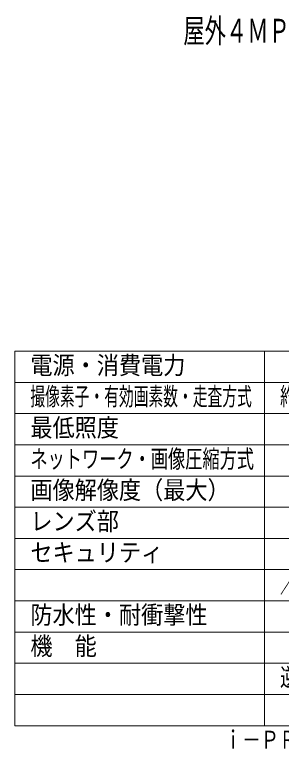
# Model space of a CAD drawing. Units: millimetres on the paper. Extents: x -63 to 65, y -59 to 59.
# Drawn here: x -62.5 to -19.8, y -59 to 59.3 of the extents above; entities that cross this region are included whole.
import ezdxf
from ezdxf.enums import TextEntityAlignment as Align

# ---------------------------------------------------------------- set-up
doc = ezdxf.new("R2010")
doc.units = ezdxf.units.MM
doc.layers.add('0-0_MOJI1', color=7, linetype='Continuous')
doc.layers.add('0-1_相当品', color=4, linetype='Continuous')
doc.layers.add('0-5_WAKU', color=4, linetype='Continuous', lineweight=9)
doc.styles.add('ＭＳ ゴシック', font='')
doc.styles.get('ＭＳ ゴシック').set_extended_font_data('MS Gothic')

msp = doc.modelspace()

# ---------------------------------------------------------------- linework, layer by layer
at = {"layer": '0-5_WAKU', "color": 3}
for p, q in [((62.487, 5.397), (-62.513, 5.397)), ((-62.513, -54.603), (-62.513, 5.397)), ((-22.513, -54.603), (-22.513, 5.397)), ((-62.513, -54.603), (62.487, -54.603))]:
    msp.add_line(p, q, dxfattribs=at)
at = {"layer": '0-5_WAKU'}
for p, q in [((62.487, 0.397), (-62.513, 0.397)), ((62.487, -4.603), (-62.513, -4.603)), ((-62.513, -9.603), (62.487, -9.603)), ((-62.513, -14.603), (62.487, -14.603)), ((-62.513, -19.603), (62.487, -19.603)), ((-62.513, -24.603), (62.487, -24.603)), ((62.487, -29.603), (-62.513, -29.603)), ((62.487, -34.603), (-62.513, -34.603)), ((62.487, -39.603), (-62.513, -39.603)), ((62.487, -44.603), (-62.513, -44.603)), ((-62.513, -49.603), (62.487, -49.603))]:
    msp.add_line(p, q, dxfattribs=at)

# ---------------------------------------------------------------- texts
at = {"layer": '0-0_MOJI1', "style": 'ＭＳ ゴシック'}
for s, height, width, p in [('屋外４ＭＰドームＡＩカメラ：ＩＲＬＥＤ（天井直付金具付）', 3.848, 0.65, (-35.513, 53.657)), ('電源・消費電力', 2.889, 0.9, (-60.013, 0.842)), ('撮像素子・有効画素数・走査方式', 2.889, 0.6, (-60.013, -4.158)), ('約１／２．８型 ＣＭＯＳセンサー・約５１０万画素・プログレッシブ', 2.889, 0.65, (-20.013, -4.158)), ('最低照度', 2.889, 0.9, (-60.013, -9.158)), ('ネットワーク・画像圧縮方式', 2.886, 0.7, (-60.013, -14.158)), ('画像解像度（最大）', 2.889, 0.9, (-60.013, -19.158)), ('レンズ部', 2.889, 0.9, (-60.013, -24.158)), ('セキュリティ', 2.889, 0.9, (-60.013, -29.158)), ('／ＦＩＰＳ １４０－２ ｌｅｖｅｌ３準拠セキュアエレメント', 2.889, 0.65, (-20.013, -34.158)), ('防水性・耐衝撃性', 2.889, 0.9, (-60.013, -39.158)), ('機\u3000能', 2.889, 0.9, (-60.013, -44.158)), ('逆光／強光補正、カラー／白黒切換、動作検知、妨害検知、音検知、', 2.889, 0.7, (-20.013, -49.158))]:
    msp.add_text(s, height=height, dxfattribs=dict(at, width=width)).set_placement(p, align=Align.BOTTOM_LEFT)
at = {"layer": '0-1_相当品', "style": 'ＭＳ ゴシック', "width": 0.75}
msp.add_text('ｉ－ＰＲＯ：ＷＶ－Ｓ３５４０２－Ｆ２Ｌ＋ＷＶ－ＱＪＢ５０２Ａ－Ｗ', height=2.889, dxfattribs=at).set_placement((-29.033, -59.158), align=Align.BOTTOM_LEFT)

doc.saveas('drawing.dxf')
